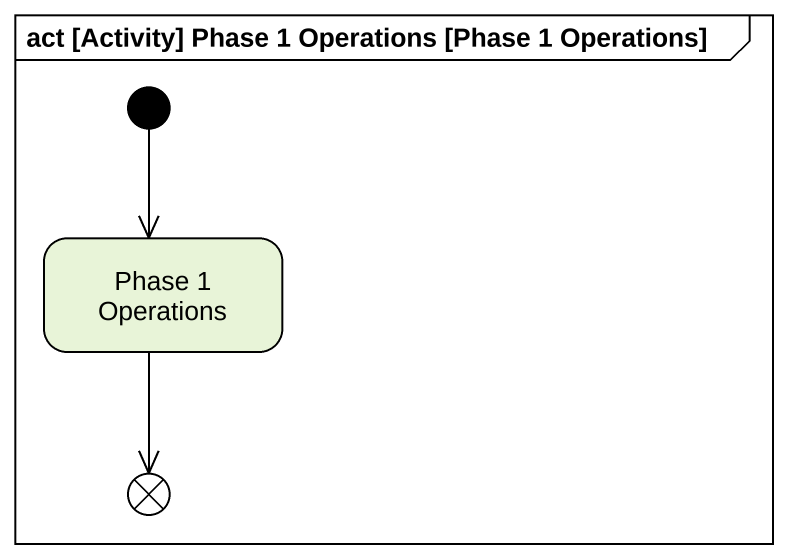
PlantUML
@startuml
mainframe act [Activity] Phase 1 Operations [Phase 1 Operations]
hide empty description
state "Phase 1 Operations" as Phase_1_Operations
state flowfinal1 <<end>>
[*] --> Phase_1_Operations
Phase_1_Operations --> flowfinal1
@enduml
